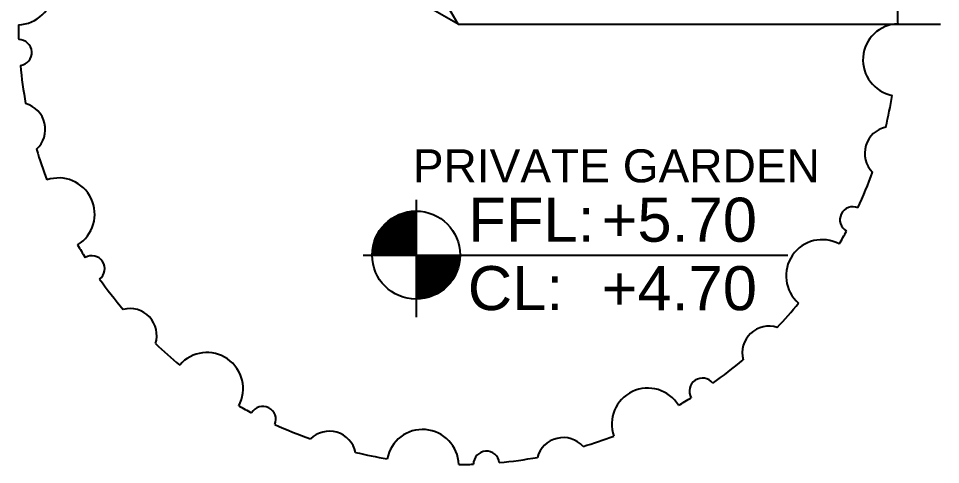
# Model space of a CAD drawing. Header units: inches. Extents: x -91 to 83, y -48 to 107.
# Drawn here: x 22.332 to 26.525, y 29.733 to 31.76 of the extents above; entities that cross this region are included whole.
import ezdxf

# ---------------------------------------------------------------- set-up
doc = ezdxf.new("R2010")
doc.units = ezdxf.units.IN
doc.header["$MEASUREMENT"] = 0
doc.layers.get('0').update_dxf_attribs({"linetype": 'CONTINUOUS'})
for name, color, linetype in [('A-ANNO-LEVL', 3, 'CONTINUOUS'), ('A-LANDSCAPING', 63, 'CONTINUOUS'), ('a-text-red', 10, 'CONTINUOUS'), ('A-TREES', 63, 'CONTINUOUS'), ('TREE', 1, 'CONTINUOUS')]:
    doc.layers.add(name, color=color, linetype=linetype)
doc.layers.get('A-LANDSCAPING').off()
doc.layers.get('A-TREES').off()
doc.styles.add('A100-STEXT', font='ARIAL.TTF', dxfattribs={"height": 0.25})
doc.styles.add('BLOCK', font='ARIAL.TTF', dxfattribs={"width": 0.8, "height": 0.25})

# ---------------------------------------------------------------- blocks, each defined once
blk = doc.blocks.new('2')
at = {"layer": 'TREE'}
for q in [(1.6452, 2.8495), (2.8495, 1.6452), (0, -3.2904)]:
    blk.add_line((0, 0), q, dxfattribs=at)
for centre, radius, start, end in [((0, 0), 3, 95.36089, 100.37517), ((-0.1923, 2.9976), 0.0886, 186.96426, 0.37765), ((0, 0), 3, 90.06354, 91.98102), ((0.2427, 3.0073), 0.2462, 181.68959, 349.08127), ((0, 0), 3, 76.49449, 80.70731), ((-0.7164, 2.9992), 0.1826, 222.17644, 344.69322), ((0.8791, 2.9556), 0.1826, 192.17644, 314.69322), ((0, 0), 3, 106.49449, 110.70731), ((-1.2934, 2.7257), 0.2462, 211.68959, 19.08127), ((0, 0), 3, 65.36089, 70.37517), ((1.3323, 2.6922), 0.0886, 156.96426, 330.37765), ((0, 0), 3, 60.06354, 61.98102), ((0, 0), 3, 120.06354, 121.98102), ((1.7138, 2.483), 0.2462, 151.68959, 319.08127), ((-1.6654, 2.4999), 0.0886, 216.96426, 30.37765), ((0, 0), 3, 125.36089, 130.37517), ((-2.12, 2.2391), 0.1826, 252.17644, 14.69322), ((0, 0), 3, 46.49449, 50.70731), ((2.2391, 2.12), 0.1826, 162.17644, 284.69322), ((0, 0), 3, 136.49449, 140.70731), ((-2.483, 1.7138), 0.2462, 241.68959, 49.08127), ((0, 0), 3, 35.36089, 40.37517), ((2.4999, 1.6654), 0.0886, 126.96426, 300.37765), ((0, 0), 3, 30.06354, 31.98102), ((0, 0), 3, 150.06354, 151.98102), ((2.7257, 1.2934), 0.2462, 121.68959, 289.08127), ((-2.6922, 1.3323), 0.0886, 246.96426, 60.37765), ((0, 0), 3, 155.36089, 160.37517), ((-2.9556, 0.8791), 0.1826, 282.17644, 44.69322), ((0, 0), 3, 16.49449, 20.70731), ((2.9992, 0.7164), 0.1826, 132.17644, 254.69322), ((0, 0), 3, 166.49449, 170.70731), ((0, 0), 3, 5.36089, 10.37517), ((-3.0073, 0.2427), 0.2462, 271.68959, 79.08127), ((2.9976, 0.1923), 0.0886, 96.96426, 270.37765), ((0, 0), 3, 0.06354, 1.98102), ((3.0073, -0.2427), 0.2462, 91.68959, 259.08127), ((0, 0), 3, 180.06354, 181.98102), ((-2.9976, -0.1923), 0.0886, 276.96426, 90.37765), ((0, 0), 3, 185.36089, 190.37517), ((0, 0), 3, 346.49449, 350.70731), ((-2.9992, -0.7164), 0.1826, 312.17644, 74.69322), ((2.9556, -0.8791), 0.1826, 102.17644, 224.69322), ((0, 0), 3, 196.49449, 200.70731), ((-2.7257, -1.2934), 0.2462, 301.68959, 109.08127), ((0, 0), 3, 335.36089, 340.37517), ((2.6922, -1.3323), 0.0886, 66.96426, 240.37765), ((0, 0), 3, 330.06354, 331.98102), ((0, 0), 3, 210.06354, 211.98102), ((2.483, -1.7138), 0.2462, 61.68959, 229.08127), ((-2.4999, -1.6654), 0.0886, 306.96426, 120.37765), ((0, 0), 3, 215.36089, 220.37517), ((-2.2391, -2.12), 0.1826, 342.17644, 104.69322), ((0, 0), 3, 316.49449, 320.70731), ((2.12, -2.2391), 0.1826, 72.17644, 194.69322), ((0, 0), 3, 226.49449, 230.70731), ((-1.7138, -2.483), 0.2462, 331.68959, 139.08127), ((0, 0), 3, 305.36089, 310.37517), ((1.6654, -2.4999), 0.0886, 36.96426, 210.37765), ((1.2934, -2.7257), 0.2462, 31.68959, 199.08127), ((0, 0), 3, 300.06354, 301.98102), ((0, 0), 3, 240.06354, 241.98102), ((-1.3323, -2.6922), 0.0886, 336.96426, 150.37765), ((0, 0), 3, 245.36089, 250.37517), ((-0.2427, -3.0073), 0.2462, 1.68959, 169.08127), ((-0.8791, -2.9556), 0.1826, 12.17644, 134.69322), ((0.7164, -2.9992), 0.1826, 42.17644, 164.69322), ((0, 0), 3, 286.49449, 290.70731), ((0, 0), 3, 256.49449, 260.70731), ((0.1923, -2.9976), 0.0886, 6.96426, 180.37765), ((0, 0), 3, 275.36089, 280.37517), ((0, 0), 3, 270.06354, 271.98102)]:
    blk.add_arc(centre, radius, start, end, dxfattribs=at)
blk = doc.blocks.new('landscape')
at = {"layer": 'A-TREES', "xscale": 0.6666666666666288, "yscale": 0.6666666666667425, "zscale": 0.6666666666666593, "rotation": 90}
blk.add_blockref('2', (24.3317, 31.7335), dxfattribs=at)
blk = doc.blocks.new('LVTAG_P')
for p, q in [((0, 0.003136), (0, -0.003532)), ((-0.003011, 0), (0.021132, 0))]:
    blk.add_line(p, q)
at = {"const_width": 0.0025}
for points in [[(0, 0.00125, 0.414214), (-0.00125, 0, 1)], [(0, -0.00125, 0.414214), (0.00125, 0, 1)]]:
    blk.add_lwpolyline(points, format="xyb", dxfattribs=at)
blk.add_circle((0, 0), 0.0025)
at = {"style": 'BLOCK'}
for s, p in [('FFL:', (0.00297, 0.000756)), ('CL:', (0.002938, -0.003124))]:
    blk.add_text(s, height=0.0025, dxfattribs=at).set_placement(p)
for p in [(0.010543, 0.000759), (0.010543, -0.003129)]:
    blk.add_attdef('+00.00', p, '', height=0.0025, dxfattribs=at)

msp = doc.modelspace()

# ---------------------------------------------------------------- block references
at = {"layer": 'A-ANNO-LEVL'}
ref = msp.add_blockref('LVTAG_P', (24.1402, 30.685), dxfattribs=dict(at, xscale=80, yscale=80, zscale=80))
ref.add_attrib('+00.00', '+5.70', (24.9836, 30.7457), dxfattribs={"layer": '0', "height": 0.2, "rotation": 360, "style": 'BLOCK'})
ref.add_attrib('+00.00', '+4.70', (24.9836, 30.4347), dxfattribs={"layer": '0', "height": 0.2, "rotation": 360, "style": 'BLOCK'})
at = {"layer": 'A-LANDSCAPING'}
msp.add_blockref('landscape', (0, 0), dxfattribs=at)

# ---------------------------------------------------------------- texts
at = {"layer": 'a-text-red', "style": 'A100-STEXT'}
msp.add_text('PRIVATE GARDEN', height=0.15, dxfattribs=at).set_placement((24.1252, 31.0154))

doc.saveas('drawing.dxf')
